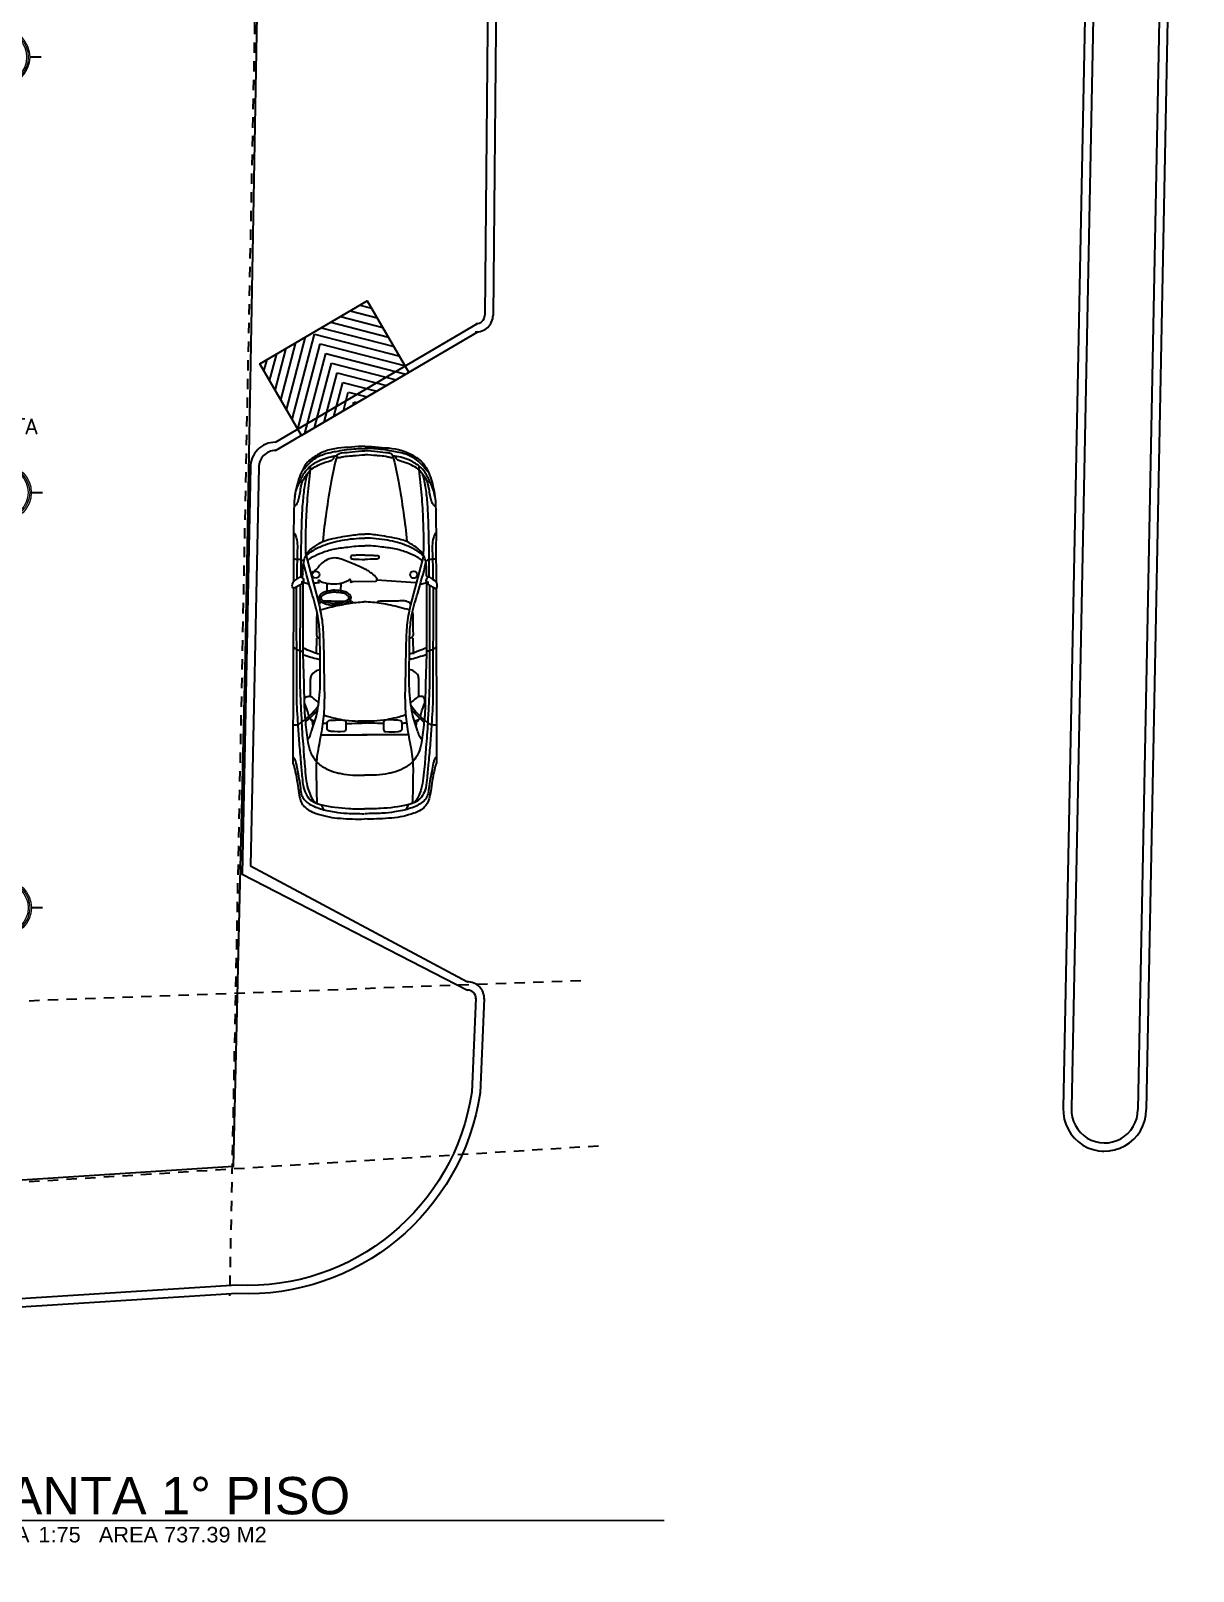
# Model space of a CAD drawing. Header units: millimetres. Extents: x 2056 to 4470, y 1400 to 3101.
# Drawn here: x 2115.85 to 2129.86, y 1509.83 to 1528.38 of the extents above; entities that cross this region are included whole.
import ezdxf
from ezdxf.enums import TextEntityAlignment as Align

# ---------------------------------------------------------------- set-up
doc = ezdxf.new("R2010")
doc.units = ezdxf.units.MM
doc.linetypes.add('DOT', pattern=[0.25, 0, -0.25])
doc.linetypes.add('HIDDEN2', pattern=[0.1875, 0.125, -0.0625])
for name, color, linetype in [('0-PROYECCION', 8, 'HIDDEN2'), ('A-252', 252, 'Continuous'), ('A-253', 253, 'Continuous'), ('A-ANNO-DIMS-GRID', 195, 'Continuous'), ('A-ANNO-TEXT', 190, 'Continuous'), ('A-FLOR', 8, 'Continuous')]:
    doc.layers.add(name, color=color, linetype=linetype)
doc.layers.add('A-Anno-Titl', color=233, linetype='Continuous', lineweight=50)
doc.styles.add('ROMAN', font='arial.ttf')
doc.styles.add('ROMANS', font='romans')
pattern_1 = [(165.4630739387, (1733318.95407, -990907.81537), (0.023908121962, 0.0922006735564), [])]

# ---------------------------------------------------------------- blocks, each defined once
blk = doc.blocks.new('01420-TITULO BLOQUE DE DIBUJO')
at = {"color": 0, "linetype": 'Continuous', "const_width": 0.00025}
blk.add_lwpolyline([(0.029, 0.016, 0.414214), (0.021, 0.024, 0.414214), (0.013, 0.016, 0.414214), (0.021, 0.008, 0.414214), (0.029, 0.016, -0.219374)], format="xyb", dxfattribs=at)
blk.add_lwpolyline([(0.029, 0.016), (0.15078, 0.016)], dxfattribs=at)
at = {"style": 'ROMAN'}
blk.add_text('ESCALA ', height=0.0025, dxfattribs=at).set_placement((0.035, 0.0125))
at = {"lineweight": 9, "style": 'ROMAN'}
for tag, p, height in [('TÍTULO-BLOQUE-DE-DIBUJO', (0.035, 0.017), 0.006), ('C4', (0.01529, 0.01329), 0.006), ('1:10', (0.05021, 0.0125), 0.0025)]:
    blk.add_attdef(tag, p, '', height=height, dxfattribs=at)
blk = doc.blocks.new('EJE LETRA')
at = {"const_width": 0.06}
blk.add_lwpolyline([(2.068, 0), (1.7, 0)], dxfattribs=at)
at = {"linetype": 'Continuous', "lineweight": 9}
for radius in [0.9, 0.85, 0.8]:
    blk.add_circle((0.8, 0), radius, dxfattribs=at)
at = {"lineweight": 9, "style": 'ROMAN'}
blk.add_attdef('A', (0.601, -0.273), '', height=0.6, dxfattribs=at)
blk = doc.blocks.new('EJES 1 PISO')
at = {"layer": 'A-ANNO-DIMS-GRID'}
ref = blk.add_blockref('EJE LETRA', (21.452, 13.826), dxfattribs=dict(at, xscale=0.375, yscale=0.3749999850988388, zscale=0.375))
ref.add_attrib('A', 'E', dxfattribs={"layer": '0', "lineweight": 9, "height": 0.225, "style": 'ROMAN'}).set_placement((21.752, 13.826), align=Align.MIDDLE_CENTER)
ref = blk.add_blockref('EJE LETRA', (21.47, 8.581), dxfattribs=dict(at, xscale=0.375, yscale=0.3749999850988388, zscale=0.375))
ref.add_attrib('A', 'F', dxfattribs={"layer": '0', "lineweight": 9, "height": 0.225, "style": 'ROMAN'}).set_placement((21.77, 8.581), align=Align.MIDDLE_CENTER)
ref = blk.add_blockref('EJE LETRA', (21.471, 3.581), dxfattribs=dict(at, xscale=0.375, yscale=0.3749999850988388, zscale=0.375))
ref.add_attrib('A', 'G', dxfattribs={"layer": '0', "lineweight": 9, "height": 0.225, "style": 'ROMAN'}).set_placement((21.771, 3.581), align=Align.MIDDLE_CENTER)
blk = doc.blocks.new('CARRITO1')
for p, q in [((84.282, 353.869), (84.337, 353.97)), ((84.337, 353.97), (86.44, 353.975)), ((83.94, 353.817), (84.532, 353.662)), ((84.261, 353.856), (84.248, 353.869)), ((84.248, 353.869), (84.282, 353.869)), ((84.282, 353.785), (84.261, 353.856)), ((84.261, 353.856), (85.126, 353.855)), ((84.304, 353.889), (85.318, 353.891)), ((84.322, 353.936), (85.607, 353.932)), ((85.126, 353.855), (85.484, 353.844)), ((84.266, 353.726), (84.232, 353.257)), ((84.934, 353.691), (85.123, 353.693)), ((85.63, 353.762), (85.431, 353.761)), ((86.097, 353.637), (86.097, 353.078)), ((86.938, 353.633), (87, 353.605)), ((84.248, 353.244), (84.255, 352.957)), ((86.096, 352.581), (86.097, 353.139)), ((84.362, 352.822), (84.271, 352.824)), ((84.368, 352.658), (84.271, 352.658)), ((83.939, 352.404), (84.531, 352.559)), ((84.933, 352.529), (85.122, 352.526)), ((86.937, 352.584), (86.999, 352.611)), ((84.26, 352.365), (84.246, 352.352)), ((84.246, 352.352), (84.281, 352.352)), ((84.281, 352.436), (84.26, 352.365)), ((84.26, 352.365), (85.125, 352.365)), ((84.281, 352.352), (84.336, 352.251)), ((84.303, 352.332), (85.316, 352.328)), ((84.321, 352.284), (85.606, 352.287)), ((85.125, 352.365), (85.483, 352.375)), ((85.629, 352.456), (85.43, 352.458)), ((84.336, 352.251), (86.438, 352.242))]:
    blk.add_line(p, q)
for centre in [(84.169, 353.7), (84.168, 352.521)]:
    blk.add_ellipse(centre, major_axis=(0, 0.0429), ratio=0.983266, start_param=4.712389, end_param=10.995574)
for points, knots in [([(82.622, 353.112), (82.622, 353.166), (82.638, 353.327), (82.648, 353.548), (82.743, 353.715), (82.812, 353.807), (82.896, 353.861), (82.993, 353.904), (83.106, 353.933), (83.184, 353.953), (83.227, 353.954)], [0, 0, 0, 0, 0.16039, 0.479033, 0.632967, 0.722015, 0.817474, 0.927562, 1.03733, 1.167094, 1.167094, 1.167094, 1.167094]), ([(83.227, 353.954), (83.168, 353.952), (83.071, 353.903), (82.943, 353.849), (82.848, 353.759), (82.77, 353.629), (82.744, 353.514), (82.736, 353.447)], [0, 0, 0, 0, 0.1772572, 0.3124951, 0.4151678, 0.5597243, 0.7575412, 0.7575412, 0.7575412, 0.7575412]), ([(83.345, 353.964), (83.343, 353.953), (83.317, 353.928), (83.266, 353.91), (83.196, 353.893), (83.131, 353.885), (83.078, 353.873), (83.051, 353.865), (83.039, 353.862)], [0, 0, 0, 0, 0.034703, 0.0959761, 0.1659336, 0.2471559, 0.2929944, 0.3295918, 0.3295918, 0.3295918, 0.3295918]), ([(83.227, 353.954), (83.265, 353.961), (83.411, 353.967), (83.662, 353.97), (83.967, 353.967), (84.165, 353.97), (84.256, 353.971)], [0, 0, 0, 0, 0.114897, 0.437061, 0.754269, 1.029686, 1.029686, 1.029686, 1.029686]), ([(83.666, 353.967), (83.671, 353.955), (83.704, 353.942), (83.761, 353.925), (83.86, 353.923), (84.017, 353.929), (84.144, 353.93), (84.224, 353.93)], [0, 0, 0, 0, 0.0364992, 0.0923739, 0.1867837, 0.3273982, 0.5667068, 0.5667068, 0.5667068, 0.5667068]), ([(83.979, 353.97), (83.98, 353.95), (83.983, 353.916), (83.987, 353.868), (84.006, 353.851), (84.014, 353.844)], [0, 0, 0, 0, 1.462159, 2.651105, 3.386321, 3.386321, 3.386321, 3.386321]), ([(84.337, 353.97), (84.33, 353.975), (84.306, 353.99), (84.251, 353.978), (84.228, 353.929), (84.184, 353.889), (84.217, 353.847), (84.25, 353.845), (84.261, 353.856)], [0, 0, 0, 0, 0.024864, 0.0846267, 0.1362471, 0.1900683, 0.2245199, 0.2681841, 0.2681841, 0.2681841, 0.2681841]), ([(85.037, 353.971), (85.048, 353.96), (85.07, 353.935), (85.084, 353.894), (85.091, 353.865), (85.091, 353.852)], [1.808086, 1.808086, 1.808086, 1.808086, 2.918874, 4.131288, 5.10151, 5.10151, 5.10151, 5.10151]), ([(85.979, 353.975), (85.977, 353.955), (85.983, 353.914), (85.947, 353.867), (85.878, 353.78), (85.81, 353.712), (85.748, 353.668)], [0, 0, 0, 0, 0.0597371, 0.1139981, 0.1672498, 0.3938869, 0.3938869, 0.3938869, 0.3938869]), ([(86.368, 353.972), (86.371, 353.965), (86.387, 353.952), (86.434, 353.934), (86.517, 353.922), (86.625, 353.898), (86.731, 353.884), (86.818, 353.873), (86.881, 353.838), (86.925, 353.785), (86.962, 353.719), (86.988, 353.642), (87.012, 353.559), (87.02, 353.502), (87.024, 353.47)], [0, 0, 0, 0, 0.0219205, 0.0572122, 0.1522539, 0.2718866, 0.3894011, 0.4710097, 0.5346344, 0.5986698, 0.6733118, 0.758696, 0.8351341, 0.9293726, 0.9293726, 0.9293726, 0.9293726]), ([(86.44, 353.975), (86.456, 353.965), (86.506, 353.953), (86.596, 353.93), (86.708, 353.915), (86.816, 353.898), (86.903, 353.879), (86.966, 353.833), (87.013, 353.775), (87.05, 353.683), (87.08, 353.571), (87.098, 353.468), (87.101, 353.41), (87.101, 353.396)], [0, 0, 0, 0, 0.056668, 0.14946, 0.28161, 0.392935, 0.481686, 0.542967, 0.622845, 0.69797, 0.833643, 0.965665, 1.00577, 1.00577, 1.00577, 1.00577]), ([(82.933, 353.875), (82.905, 353.852), (82.853, 353.808), (82.771, 353.725), (82.707, 353.6), (82.682, 353.457), (82.655, 353.293), (82.647, 353.183), (82.647, 353.112)], [0, 0, 0, 0, 0.1095129, 0.2035347, 0.3452507, 0.5161382, 0.6275464, 0.8383798, 0.8383798, 0.8383798, 0.8383798]), ([(83.049, 353.895), (83.051, 353.885), (83.049, 353.863), (83.022, 353.855), (82.991, 353.832), (82.951, 353.803), (82.894, 353.762), (82.859, 353.69), (82.819, 353.615), (82.806, 353.553), (82.792, 353.518), (82.779, 353.492), (82.756, 353.483), (82.741, 353.481)], [0, 0, 0, 0, 0.0304541, 0.0502818, 0.0786089, 0.1479133, 0.1986294, 0.2831705, 0.3780326, 0.4523267, 0.4667809, 0.4902599, 0.5347198, 0.5347198, 0.5347198, 0.5347198]), ([(83.94, 353.817), (83.85, 353.823), (83.658, 353.822), (83.364, 353.81), (83.109, 353.791), (82.956, 353.772), (82.906, 353.767)], [0, 0, 0, 0, 0.269375, 0.574535, 0.885339, 1.036319, 1.036319, 1.036319, 1.036319]), ([(82.946, 353.796), (82.967, 353.81), (83.023, 353.823), (83.139, 353.845), (83.303, 353.864), (83.508, 353.873), (83.739, 353.88), (83.969, 353.882), (84.127, 353.882), (84.197, 353.883)], [0, 0, 0, 0, 0.076148, 0.165903, 0.355672, 0.569871, 0.782325, 1.050047, 1.257936, 1.257936, 1.257936, 1.257936]), ([(84.178, 353.855), (84.15, 353.855), (84.095, 353.858), (84.015, 353.846), (83.941, 353.828), (83.872, 353.783), (83.824, 353.704), (83.765, 353.623), (83.727, 353.478), (83.698, 353.31), (83.678, 353.17), (83.678, 353.111)], [0, 0, 0, 0, 0.082256, 0.165174, 0.241383, 0.30939, 0.405348, 0.511507, 0.603349, 0.843635, 1.017671, 1.017671, 1.017671, 1.017671]), ([(83.94, 353.817), (83.919, 353.793), (83.87, 353.732), (83.8, 353.588), (83.746, 353.375), (83.728, 353.202), (83.727, 353.111)], [0, 0, 0, 0, 0.0947759, 0.2311242, 0.4700259, 0.7400315, 0.7400315, 0.7400315, 0.7400315]), ([(83.995, 353.8), (83.98, 353.782), (83.944, 353.727), (83.899, 353.623), (83.855, 353.482), (83.833, 353.307), (83.819, 353.18), (83.819, 353.111)], [0, 0, 0, 0, 0.0708922, 0.1925846, 0.3348457, 0.5072814, 0.7109928, 0.7109928, 0.7109928, 0.7109928]), ([(86.158, 353.799), (86.143, 353.786), (86.107, 353.762), (86.031, 353.746), (85.946, 353.709), (85.83, 353.681), (85.695, 353.658), (85.489, 353.641), (85.249, 353.649), (85.019, 353.647), (84.823, 353.653), (84.624, 353.675), (84.355, 353.763), (84.15, 353.816), (84.03, 353.848)], [0, 0, 0, 0, 0.05975, 0.126928, 0.230034, 0.336675, 0.482225, 0.641324, 0.954906, 1.203173, 1.330375, 1.542773, 1.802261, 2.175545, 2.175545, 2.175545, 2.175545]), ([(84.197, 353.883), (84.195, 353.875), (84.197, 353.859), (84.182, 353.856), (84.178, 353.855)], [0, 0, 0, 0, 0.02274132, 0.03717479, 0.03717479, 0.03717479, 0.03717479]), ([(85.047, 353.855), (85.064, 353.826), (85.087, 353.755), (85.118, 353.687), (85.124, 353.648)], [0, 0, 0, 0, 0.1000351, 0.2184418, 0.2184418, 0.2184418, 0.2184418]), ([(85.13, 353.855), (85.144, 353.824), (85.159, 353.763), (85.182, 353.695), (85.186, 353.657), (85.186, 353.648)], [0, 0, 0, 0, 2.528586, 4.711885, 5.408215, 5.408215, 5.408215, 5.408215]), ([(85.318, 353.891), (85.453, 353.891), (85.664, 353.887), (85.974, 353.866), (86.15, 353.859), (86.249, 353.847)], [0, 0, 0, 0, 0.4042759, 0.6333827, 0.9326252, 0.9326252, 0.9326252, 0.9326252]), ([(85.484, 353.844), (85.544, 353.843), (85.67, 353.837), (85.814, 353.838), (85.979, 353.82), (86.121, 353.806), (86.246, 353.785), (86.287, 353.769)], [0, 0, 0, 0, 0.1783018, 0.3787173, 0.431954, 0.6762374, 0.8077184, 0.8077184, 0.8077184, 0.8077184]), ([(85.607, 353.932), (85.674, 353.931), (85.795, 353.927), (85.99, 353.913), (86.198, 353.9), (86.411, 353.879), (86.591, 353.863), (86.726, 353.852), (86.826, 353.813), (86.894, 353.754), (86.923, 353.687), (86.964, 353.54), (86.984, 353.346), (86.989, 353.172), (86.989, 353.108)], [0, 0, 0, 0, 0.198873, 0.363323, 0.587433, 0.823543, 1.004622, 1.129816, 1.230113, 1.320655, 1.388577, 1.443334, 1.771447, 1.958652, 1.958652, 1.958652, 1.958652]), ([(85.871, 353.781), (85.849, 353.786), (85.799, 353.798), (85.736, 353.829), (85.675, 353.841), (85.633, 353.815), (85.633, 353.781), (85.633, 353.752), (85.656, 353.736), (85.675, 353.701), (85.701, 353.679), (85.706, 353.66)], [0, 0, 0, 0, 0.0655106, 0.1550445, 0.2094604, 0.2438604, 0.287164, 0.3001388, 0.3275984, 0.3616951, 0.4200969, 0.4200969, 0.4200969, 0.4200969]), ([(85.942, 353.823), (85.926, 353.804), (85.879, 353.752), (85.829, 353.703), (85.794, 353.675)], [0, 0, 0, 0, 1.868162, 5.271297, 5.271297, 5.271297, 5.271297]), ([(85.898, 353.768), (85.91, 353.764), (85.922, 353.741), (85.931, 353.718), (85.934, 353.708)], [0, 0, 0, 0, 0.983949, 1.771691, 1.771691, 1.771691, 1.771691]), ([(85.995, 353.731), (85.977, 353.732), (85.938, 353.73), (85.914, 353.761), (85.898, 353.768)], [0, 0, 0, 0, 0.0535488, 0.1060573, 0.1060573, 0.1060573, 0.1060573]), ([(86.249, 353.847), (86.325, 353.844), (86.449, 353.832), (86.614, 353.818), (86.734, 353.797), (86.835, 353.758), (86.913, 353.723), (86.923, 353.682)], [0, 0, 0, 0, 0.2277977, 0.3719478, 0.4996814, 0.5863441, 0.709615, 0.709615, 0.709615, 0.709615]), ([(86.287, 353.769), (86.31, 353.761), (86.357, 353.738), (86.439, 353.68), (86.506, 353.578), (86.547, 353.475), (86.559, 353.412), (86.563, 353.393)], [0, 0, 0, 0, 0.0720749, 0.1581284, 0.2958089, 0.4262456, 0.4842292, 0.4842292, 0.4842292, 0.4842292]), ([(82.736, 353.447), (82.837, 353.477), (83.065, 353.523), (83.41, 353.576), (83.652, 353.608), (83.769, 353.616)], [0, 0, 0, 0, 0.317374, 0.69576, 1.04714, 1.04714, 1.04714, 1.04714]), ([(84.521, 353.663), (84.511, 353.657), (84.493, 353.634), (84.479, 353.582), (84.49, 353.47), (84.486, 353.369), (84.485, 353.275), (84.499, 353.259), (84.507, 353.253)], [0, 0, 0, 0, 0.842998, 2.122875, 3.997599, 9.174838, 10.012722, 10.751336, 10.751336, 10.751336, 10.751336]), ([(84.592, 353.644), (84.583, 353.607), (84.549, 353.496), (84.513, 353.315), (84.496, 353.17), (84.496, 353.101)], [0, 0, 0, 0, 0.1139079, 0.3411539, 0.543502, 0.543502, 0.543502, 0.543502]), ([(84.532, 353.662), (84.556, 353.656), (84.618, 353.644), (84.717, 353.622), (84.834, 353.614), (85.041, 353.603), (85.327, 353.603), (85.655, 353.59), (85.939, 353.607), (86.181, 353.651), (86.412, 353.697), (86.651, 353.688), (86.819, 353.69), (86.915, 353.683), (86.923, 353.682)], [0, 0, 0, 0, 0.073325, 0.188896, 0.303039, 0.425821, 0.811242, 1.159737, 1.41058, 1.660623, 1.899627, 2.11145, 2.377727, 2.401703, 2.401703, 2.401703, 2.401703]), ([(84.62, 353.687), (84.662, 353.691), (84.749, 353.689), (84.842, 353.691), (84.91, 353.693), (84.928, 353.671), (84.936, 353.656), (84.938, 353.65)], [0, 0, 0, 0, 3.267856, 6.568708, 7.399663, 8.099385, 8.621705, 8.621705, 8.621705, 8.621705]), ([(85.431, 353.761), (85.414, 353.761), (85.374, 353.756), (85.333, 353.709), (85.312, 353.667), (85.313, 353.646)], [0, 0, 0, 0, 0.0486628, 0.1144515, 0.1777721, 0.1777721, 0.1777721, 0.1777721]), ([(85.854, 353.604), (85.863, 353.592), (85.875, 353.551), (85.894, 353.476), (85.92, 353.364), (85.933, 353.21), (85.933, 353.094), (85.933, 353.03)], [0, 0, 0, 0, 0.0451009, 0.1211996, 0.2308505, 0.385263, 0.5739042, 0.5739042, 0.5739042, 0.5739042]), ([(82.736, 353.447), (82.725, 353.445), (82.706, 353.426), (82.699, 353.361), (82.69, 353.256), (82.675, 353.163), (82.675, 353.112)], [0, 0, 0, 0, 0.0314754, 0.0702057, 0.1915753, 0.3439346, 0.3439346, 0.3439346, 0.3439346]), ([(82.758, 353.451), (82.761, 353.45), (82.761, 353.432), (82.755, 353.407), (82.741, 353.35), (82.738, 353.297), (82.731, 353.213), (82.724, 353.158), (82.724, 353.112)], [0, 0, 0, 0, 0.0114788, 0.0403472, 0.0875838, 0.1755608, 0.1991501, 0.3369659, 0.3369659, 0.3369659, 0.3369659]), ([(85.917, 353.41), (85.917, 353.443), (85.922, 353.485), (85.921, 353.54), (85.949, 353.565), (85.986, 353.556), (86.022, 353.565), (86.044, 353.551), (86.053, 353.533), (86.061, 353.47), (86.062, 353.41), (86.057, 353.348), (86.041, 353.338), (86.018, 353.334), (85.985, 353.336), (85.953, 353.332), (85.921, 353.343), (85.919, 353.376), (85.917, 353.397), (85.917, 353.41)], [0, 0, 0, 0, 0.0969044, 0.1295913, 0.1506192, 0.1985921, 0.2360698, 0.2557908, 0.2719711, 0.2929882, 0.44406, 0.4519132, 0.4720918, 0.4918599, 0.5228758, 0.5707096, 0.5892096, 0.6145759, 0.654681, 0.654681, 0.654681, 0.654681]), ([(87.024, 353.47), (87.034, 353.42), (87.044, 353.3), (87.046, 353.181), (87.046, 353.113)], [0, 0, 0, 0, 0.1502861, 0.3522699, 0.3522699, 0.3522699, 0.3522699]), ([(83.933, 353.111), (83.933, 353.14), (83.931, 353.188), (83.937, 353.24), (83.936, 353.277), (83.954, 353.282), (83.968, 353.281), (83.979, 353.266), (83.981, 353.207), (83.983, 353.155), (83.985, 353.111)], [0, 0, 0, 0, 0.0857277, 0.1381048, 0.1641986, 0.1769751, 0.1890325, 0.2028129, 0.2286049, 0.3592554, 0.3592554, 0.3592554, 0.3592554]), ([(84.248, 353.244), (84.246, 353.25), (84.225, 353.267), (84.181, 353.232), (84.145, 353.189), (84.102, 353.115), (84.052, 353.012), (84.007, 352.896), (83.965, 352.789), (83.965, 352.699), (84.002, 352.624), (84.05, 352.567), (84.102, 352.532), (84.131, 352.495), (84.146, 352.47), (84.149, 352.459)], [0, 0, 0, 0, 0.527288, 1.647451, 3.487558, 5.099073, 7.968657, 12.238313, 14.475187, 16.613757, 18.744202, 20.639343, 22.223389, 23.452731, 24.286529, 24.286529, 24.286529, 24.286529]), ([(85.961, 353.335), (85.961, 353.33), (85.958, 353.246), (85.955, 353.162), (85.952, 353.082)], [11.235438, 11.235438, 11.235438, 11.235438, 11.552536, 17.586883, 17.586883, 17.586883, 17.586883]), ([(86.563, 353.393), (86.572, 353.346), (86.586, 353.251), (86.582, 353.156), (86.582, 353.108)], [0, 0, 0, 0, 0.140379, 0.2808468, 0.2808468, 0.2808468, 0.2808468]), ([(82.622, 353.112), (82.622, 353.057), (82.637, 352.897), (82.647, 352.675), (82.742, 352.509), (82.811, 352.416), (82.895, 352.362), (82.991, 352.319), (83.104, 352.29), (83.183, 352.27), (83.226, 352.269)], [0, 0, 0, 0, 0.16039, 0.479033, 0.632967, 0.722015, 0.817474, 0.927562, 1.03733, 1.167094, 1.167094, 1.167094, 1.167094]), ([(82.932, 352.348), (82.904, 352.371), (82.851, 352.415), (82.77, 352.499), (82.706, 352.624), (82.682, 352.766), (82.654, 352.931), (82.647, 353.04), (82.647, 353.112)], [0, 0, 0, 0, 0.1095129, 0.2035347, 0.3452507, 0.5161382, 0.6275464, 0.8383798, 0.8383798, 0.8383798, 0.8383798]), ([(82.735, 352.776), (82.725, 352.778), (82.705, 352.798), (82.698, 352.863), (82.69, 352.968), (82.675, 353.06), (82.675, 353.112)], [0, 0, 0, 0, 0.0314754, 0.0702057, 0.1915753, 0.3439346, 0.3439346, 0.3439346, 0.3439346]), ([(82.757, 352.772), (82.761, 352.773), (82.76, 352.792), (82.754, 352.817), (82.741, 352.873), (82.737, 352.926), (82.731, 353.011), (82.724, 353.065), (82.724, 353.112)], [0, 0, 0, 0, 0.0114788, 0.0403472, 0.0875838, 0.1755608, 0.1991501, 0.3369659, 0.3369659, 0.3369659, 0.3369659]), ([(84.176, 352.366), (84.149, 352.366), (84.094, 352.363), (84.014, 352.375), (83.94, 352.393), (83.871, 352.439), (83.823, 352.517), (83.764, 352.599), (83.726, 352.744), (83.698, 352.912), (83.678, 353.052), (83.678, 353.111)], [0, 0, 0, 0, 0.082256, 0.165174, 0.241383, 0.30939, 0.405348, 0.511507, 0.603349, 0.843635, 1.017671, 1.017671, 1.017671, 1.017671]), ([(83.939, 352.404), (83.918, 352.429), (83.869, 352.49), (83.799, 352.634), (83.746, 352.847), (83.727, 353.019), (83.727, 353.111)], [0, 0, 0, 0, 0.0947759, 0.2311242, 0.4700259, 0.7400315, 0.7400315, 0.7400315, 0.7400315]), ([(83.994, 352.421), (83.979, 352.439), (83.943, 352.494), (83.898, 352.598), (83.854, 352.74), (83.833, 352.915), (83.819, 353.042), (83.819, 353.111)], [0, 0, 0, 0, 0.0708922, 0.1925846, 0.3348457, 0.5072814, 0.7109928, 0.7109928, 0.7109928, 0.7109928]), ([(83.933, 353.111), (83.933, 353.082), (83.931, 353.033), (83.937, 352.982), (83.936, 352.945), (83.954, 352.939), (83.967, 352.94), (83.979, 352.956), (83.981, 353.014), (83.983, 353.066), (83.985, 353.111)], [0, 0, 0, 0, 0.0857277, 0.1381048, 0.1641986, 0.1769751, 0.1890325, 0.2028129, 0.2286049, 0.3592554, 0.3592554, 0.3592554, 0.3592554]), ([(84.591, 352.576), (84.582, 352.614), (84.548, 352.724), (84.515, 352.899), (84.496, 353.039), (84.496, 353.101)], [0, 0, 0, 0, 0.1139079, 0.3411539, 0.5260188, 0.5260188, 0.5260188, 0.5260188]), ([(85.606, 352.287), (85.672, 352.287), (85.793, 352.291), (85.989, 352.305), (86.197, 352.318), (86.409, 352.338), (86.589, 352.354), (86.725, 352.365), (86.825, 352.404), (86.893, 352.462), (86.922, 352.53), (86.963, 352.676), (86.984, 352.87), (86.989, 353.045), (86.989, 353.108)], [0, 0, 0, 0, 0.198873, 0.363323, 0.587433, 0.823543, 1.004622, 1.129816, 1.230113, 1.320655, 1.388577, 1.443334, 1.771447, 1.958652, 1.958652, 1.958652, 1.958652]), ([(85.853, 352.614), (85.862, 352.626), (85.875, 352.667), (85.894, 352.742), (85.92, 352.855), (85.932, 353.008), (85.933, 353.124), (85.934, 353.188)], [0, 0, 0, 0, 0.0451009, 0.1211996, 0.2308505, 0.385263, 0.5739042, 0.5739042, 0.5739042, 0.5739042]), ([(85.961, 352.883), (85.961, 352.888), (85.958, 352.972), (85.955, 353.056), (85.952, 353.136)], [11.235438, 11.235438, 11.235438, 11.235438, 11.552536, 17.586883, 17.586883, 17.586883, 17.586883]), ([(86.562, 352.824), (86.572, 352.871), (86.586, 352.965), (86.582, 353.061), (86.582, 353.108)], [0, 0, 0, 0, 0.140379, 0.2808468, 0.2808468, 0.2808468, 0.2808468]), ([(87.023, 352.746), (87.034, 352.796), (87.043, 352.916), (87.046, 353.035), (87.046, 353.103)], [0, 0, 0, 0, 0.1502861, 0.3522699, 0.3522699, 0.3522699, 0.3522699]), ([(84.261, 352.563), (84.257, 352.561), (84.25, 352.555), (84.235, 352.552), (84.233, 352.561), (84.235, 352.567), (84.241, 352.575), (84.251, 352.583), (84.259, 352.603), (84.271, 352.642), (84.278, 352.71), (84.278, 352.78), (84.266, 352.848), (84.245, 352.888), (84.237, 352.921), (84.22, 352.928), (84.226, 352.934), (84.232, 352.937), (84.241, 352.936), (84.248, 352.938), (84.26, 352.936), (84.255, 352.95), (84.255, 352.957)], [0, 0, 0, 0, 0.0138597, 0.0278304, 0.0329137, 0.0379971, 0.0465756, 0.0592704, 0.0762214, 0.1105991, 0.1789801, 0.2766959, 0.3173629, 0.3800771, 0.4110544, 0.4160421, 0.4210284, 0.4277212, 0.4387433, 0.4448131, 0.4508005, 0.4694463, 0.4694463, 0.4694463, 0.4694463]), ([(84.362, 352.822), (84.359, 352.809), (84.371, 352.881), (84.388, 352.901), (84.414, 352.937), (84.443, 352.947), (84.475, 352.941), (84.496, 352.905), (84.526, 352.859), (84.537, 352.794), (84.537, 352.721), (84.527, 352.654), (84.506, 352.6), (84.481, 352.566), (84.453, 352.555), (84.432, 352.56), (84.414, 352.566), (84.399, 352.587), (84.374, 352.623), (84.359, 352.703), (84.35, 352.734), (84.364, 352.835), (84.362, 352.822)], [0, 0, 0, 0, 0.03969, 0.089634, 0.13125, 0.1542862, 0.1797268, 0.2207266, 0.2680991, 0.3447665, 0.4095645, 0.4843001, 0.541515, 0.5817687, 0.6060665, 0.6262474, 0.6436722, 0.6634686, 0.6988791, 0.7758465, 0.8696394, 0.907731, 0.907731, 0.907731, 0.907731]), ([(84.387, 352.824), (84.387, 352.828), (84.388, 352.832), (84.39, 352.843), (84.391, 352.848), (84.395, 352.864), (84.397, 352.87), (84.401, 352.879), (84.403, 352.882), (84.407, 352.888), (84.409, 352.889), (84.415, 352.897), (84.419, 352.903), (84.426, 352.911), (84.429, 352.913), (84.433, 352.916), (84.435, 352.917), (84.439, 352.919), (84.441, 352.92), (84.446, 352.92), (84.45, 352.92), (84.454, 352.919), (84.455, 352.918), (84.458, 352.917), (84.46, 352.916), (84.464, 352.911), (84.467, 352.907), (84.472, 352.899), (84.475, 352.893), (84.481, 352.884), (84.484, 352.88), (84.49, 352.869), (84.493, 352.864), (84.498, 352.853), (84.501, 352.847), (84.504, 352.834), (84.506, 352.828), (84.51, 352.807), (84.511, 352.793), (84.513, 352.764), (84.513, 352.75), (84.511, 352.707), (84.507, 352.678), (84.496, 352.641), (84.492, 352.631), (84.485, 352.616), (84.482, 352.61), (84.476, 352.6), (84.473, 352.596), (84.466, 352.589), (84.464, 352.587), (84.457, 352.583), (84.454, 352.582), (84.45, 352.582), (84.449, 352.581), (84.446, 352.582), (84.444, 352.582), (84.439, 352.583), (84.436, 352.584), (84.432, 352.586), (84.431, 352.586), (84.43, 352.587), (84.43, 352.587), (84.429, 352.588), (84.428, 352.588), (84.426, 352.591), (84.425, 352.593), (84.421, 352.598), (84.419, 352.601), (84.416, 352.605), (84.415, 352.607), (84.411, 352.614), (84.408, 352.618), (84.404, 352.626), (84.402, 352.631), (84.398, 352.64), (84.397, 352.645), (84.392, 352.66), (84.39, 352.671), (84.386, 352.687), (84.385, 352.693), (84.383, 352.704), (84.382, 352.708), (84.38, 352.721), (84.379, 352.729), (84.379, 352.748), (84.379, 352.753), (84.38, 352.765), (84.381, 352.771), (84.383, 352.791), (84.385, 352.807), (84.386, 352.818), (84.386, 352.82), (84.386, 352.822), (84.386, 352.822), (84.387, 352.823), (84.387, 352.824), (84.387, 352.824)], [0.497033, 0.497033, 0.497033, 0.497033, 0.723444, 0.723444, 0.974636, 0.974636, 1.50964, 1.50964, 2.044645, 2.044645, 2.271061, 2.271061, 2.862376, 2.862376, 3.217654, 3.217654, 3.537253, 3.537253, 3.856852, 3.856852, 4.368613, 4.368613, 4.584627, 4.584627, 4.99269, 4.99269, 5.400753, 5.400753, 5.808816, 5.808816, 6.216879, 6.216879, 6.778716, 6.778716, 7.350371, 7.350371, 7.922025, 7.922025, 9.065335, 9.065335, 10.208644, 10.208644, 12.495263, 12.495263, 13.409896, 13.409896, 13.929088, 13.929088, 14.44828, 14.44828, 14.909885, 14.909885, 15.371489, 15.371489, 15.62524, 15.62524, 15.87899, 15.87899, 16.120875, 16.120875, 16.36276, 16.36276, 16.51635, 16.51635, 16.669941, 16.669941, 16.921521, 16.921521, 17.136676, 17.136676, 17.351831, 17.351831, 17.782142, 17.782142, 18.204974, 18.204974, 18.627807, 18.627807, 19.473473, 19.473473, 19.978923, 19.978923, 20.484372, 20.484372, 21.475119, 21.475119, 21.859144, 21.859144, 22.162884, 22.162884, 22.770362, 22.770362, 22.900493, 22.900493, 22.951221, 22.951221, 22.964298, 22.964298, 22.964298, 22.964298]), ([(84.485, 352.616), (84.484, 352.621), (84.479, 352.651), (84.488, 352.738), (84.487, 352.818), (84.486, 352.876)], [1.749253, 1.749253, 1.749253, 1.749253, 2.122875, 3.997599, 8.307432, 8.307432, 8.307432, 8.307432]), ([(84.485, 352.922), (84.485, 352.93), (84.487, 352.948), (84.499, 352.961), (84.506, 352.968)], [9.436432, 9.436432, 9.436432, 9.436432, 10.012722, 10.751336, 10.751336, 10.751336, 10.751336]), ([(85.916, 352.808), (85.916, 352.775), (85.921, 352.733), (85.92, 352.679), (85.948, 352.653), (85.985, 352.662), (86.021, 352.653), (86.044, 352.667), (86.052, 352.684), (86.06, 352.748), (86.061, 352.808), (86.056, 352.87), (86.041, 352.88), (86.018, 352.884), (85.984, 352.881), (85.953, 352.886), (85.921, 352.875), (85.919, 352.842), (85.916, 352.822), (85.916, 352.808)], [0, 0, 0, 0, 0.0969044, 0.1295913, 0.1506192, 0.1985921, 0.2360698, 0.2557908, 0.2719711, 0.2929882, 0.44406, 0.4519132, 0.4720918, 0.4918599, 0.5228758, 0.5707096, 0.5892096, 0.6145759, 0.654681, 0.654681, 0.654681, 0.654681]), ([(82.735, 352.776), (82.837, 352.746), (83.065, 352.7), (83.41, 352.646), (83.651, 352.614), (83.768, 352.606)], [0, 0, 0, 0, 0.317374, 0.69576, 1.04714, 1.04714, 1.04714, 1.04714]), ([(83.226, 352.269), (83.167, 352.27), (83.07, 352.32), (82.942, 352.374), (82.847, 352.464), (82.769, 352.595), (82.743, 352.71), (82.735, 352.776)], [0, 0, 0, 0, 0.1772572, 0.3124951, 0.4151678, 0.5597243, 0.7575412, 0.7575412, 0.7575412, 0.7575412]), ([(83.048, 352.328), (83.05, 352.338), (83.048, 352.36), (83.021, 352.368), (82.989, 352.391), (82.949, 352.42), (82.893, 352.461), (82.858, 352.533), (82.818, 352.608), (82.805, 352.67), (82.792, 352.705), (82.779, 352.731), (82.755, 352.741), (82.74, 352.742)], [0, 0, 0, 0, 0.0304541, 0.0502818, 0.0786089, 0.1479133, 0.1986294, 0.2831705, 0.3780326, 0.4523267, 0.4667809, 0.4902599, 0.5347198, 0.5347198, 0.5347198, 0.5347198]), ([(86.285, 352.449), (86.308, 352.456), (86.356, 352.48), (86.438, 352.537), (86.506, 352.639), (86.547, 352.742), (86.559, 352.805), (86.562, 352.824)], [0, 0, 0, 0, 0.0720749, 0.1581284, 0.2958089, 0.4262456, 0.4842292, 0.4842292, 0.4842292, 0.4842292]), ([(86.367, 352.245), (86.37, 352.252), (86.385, 352.265), (86.433, 352.283), (86.516, 352.295), (86.624, 352.319), (86.729, 352.333), (86.817, 352.343), (86.88, 352.378), (86.923, 352.432), (86.961, 352.498), (86.987, 352.574), (87.011, 352.657), (87.02, 352.715), (87.023, 352.746)], [0, 0, 0, 0, 0.0219205, 0.0572122, 0.1522539, 0.2718866, 0.3894011, 0.4710097, 0.5346344, 0.5986698, 0.6733118, 0.758696, 0.8351341, 0.9293726, 0.9293726, 0.9293726, 0.9293726]), ([(86.438, 352.242), (86.454, 352.252), (86.504, 352.264), (86.595, 352.287), (86.706, 352.301), (86.815, 352.319), (86.902, 352.337), (86.965, 352.383), (87.011, 352.441), (87.049, 352.533), (87.079, 352.645), (87.097, 352.748), (87.1, 352.806), (87.101, 352.82)], [0, 0, 0, 0, 0.056668, 0.14946, 0.28161, 0.392935, 0.481686, 0.542967, 0.622845, 0.69797, 0.833643, 0.965665, 1.00577, 1.00577, 1.00577, 1.00577]), ([(86.157, 352.419), (86.141, 352.431), (86.106, 352.456), (86.03, 352.471), (85.945, 352.509), (85.829, 352.537), (85.694, 352.56), (85.488, 352.578), (85.248, 352.57), (85.018, 352.572), (84.822, 352.566), (84.623, 352.545), (84.354, 352.458), (84.149, 352.405), (84.029, 352.373)], [0, 0, 0, 0, 0.05975, 0.126928, 0.230034, 0.336675, 0.482225, 0.641324, 0.954906, 1.203173, 1.330375, 1.542773, 1.802261, 2.175545, 2.175545, 2.175545, 2.175545]), ([(84.52, 352.557), (84.51, 352.563), (84.502, 352.574), (84.496, 352.585), (84.496, 352.587)], [0, 0, 0, 0, 0.8429982, 0.9626806, 0.9626806, 0.9626806, 0.9626806]), ([(84.531, 352.559), (84.555, 352.565), (84.617, 352.576), (84.716, 352.598), (84.833, 352.606), (85.04, 352.616), (85.326, 352.616), (85.654, 352.628), (85.938, 352.611), (86.18, 352.566), (86.411, 352.52), (86.65, 352.529), (86.818, 352.526), (86.914, 352.534), (86.922, 352.534)], [0, 0, 0, 0, 0.073325, 0.188896, 0.303039, 0.425821, 0.811242, 1.159737, 1.41058, 1.660623, 1.899627, 2.11145, 2.377727, 2.401703, 2.401703, 2.401703, 2.401703]), ([(84.619, 352.533), (84.661, 352.529), (84.748, 352.532), (84.841, 352.529), (84.909, 352.526), (84.927, 352.549), (84.935, 352.563), (84.937, 352.57)], [0, 0, 0, 0, 3.267856, 6.568708, 7.399663, 8.099385, 8.621705, 8.621705, 8.621705, 8.621705]), ([(85.045, 352.364), (85.063, 352.393), (85.086, 352.464), (85.117, 352.532), (85.123, 352.572)], [0, 0, 0, 0, 0.1000351, 0.2184418, 0.2184418, 0.2184418, 0.2184418]), ([(85.129, 352.365), (85.142, 352.395), (85.158, 352.456), (85.181, 352.525), (85.185, 352.562), (85.185, 352.572)], [0, 0, 0, 0, 2.528586, 4.711885, 5.408215, 5.408215, 5.408215, 5.408215]), ([(85.43, 352.458), (85.413, 352.458), (85.373, 352.463), (85.332, 352.51), (85.312, 352.552), (85.312, 352.573)], [0, 0, 0, 0, 0.0486628, 0.1144515, 0.1777721, 0.1777721, 0.1777721, 0.1777721]), ([(85.869, 352.437), (85.848, 352.432), (85.797, 352.42), (85.735, 352.39), (85.674, 352.377), (85.632, 352.404), (85.632, 352.437), (85.632, 352.467), (85.655, 352.483), (85.674, 352.517), (85.7, 352.539), (85.705, 352.558)], [0, 0, 0, 0, 0.0655106, 0.1550445, 0.2094604, 0.2438604, 0.287164, 0.3001388, 0.3275984, 0.3616951, 0.4200969, 0.4200969, 0.4200969, 0.4200969]), ([(85.978, 352.243), (85.976, 352.263), (85.982, 352.304), (85.945, 352.351), (85.877, 352.438), (85.808, 352.506), (85.747, 352.55)], [0, 0, 0, 0, 0.0597371, 0.1139981, 0.1672498, 0.3938869, 0.3938869, 0.3938869, 0.3938869]), ([(85.94, 352.395), (85.925, 352.414), (85.878, 352.466), (85.828, 352.515), (85.793, 352.543)], [0, 0, 0, 0, 1.868162, 5.271297, 5.271297, 5.271297, 5.271297]), ([(85.897, 352.45), (85.909, 352.454), (85.921, 352.478), (85.93, 352.5), (85.933, 352.51)], [0, 0, 0, 0, 0.983949, 1.771691, 1.771691, 1.771691, 1.771691]), ([(85.994, 352.487), (85.976, 352.486), (85.937, 352.488), (85.913, 352.457), (85.897, 352.45)], [0, 0, 0, 0, 0.0535488, 0.1060573, 0.1060573, 0.1060573, 0.1060573]), ([(86.248, 352.37), (86.324, 352.373), (86.448, 352.385), (86.613, 352.399), (86.733, 352.419), (86.834, 352.459), (86.912, 352.494), (86.922, 352.534)], [0, 0, 0, 0, 0.2277977, 0.3719478, 0.4996814, 0.5863441, 0.709615, 0.709615, 0.709615, 0.709615]), ([(83.939, 352.404), (83.849, 352.398), (83.657, 352.399), (83.363, 352.412), (83.107, 352.431), (82.955, 352.451), (82.905, 352.456)], [0, 0, 0, 0, 0.269375, 0.574535, 0.885339, 1.036319, 1.036319, 1.036319, 1.036319]), ([(82.945, 352.427), (82.966, 352.413), (83.022, 352.4), (83.137, 352.378), (83.302, 352.359), (83.507, 352.349), (83.738, 352.342), (83.967, 352.34), (84.126, 352.339), (84.195, 352.338)], [0, 0, 0, 0, 0.076148, 0.165903, 0.355672, 0.569871, 0.782325, 1.050047, 1.257936, 1.257936, 1.257936, 1.257936]), ([(83.344, 352.258), (83.342, 352.27), (83.316, 352.295), (83.264, 352.313), (83.195, 352.329), (83.13, 352.338), (83.076, 352.35), (83.05, 352.358), (83.038, 352.361)], [0, 0, 0, 0, 0.034703, 0.0959761, 0.1659336, 0.2471559, 0.2929944, 0.3295918, 0.3295918, 0.3295918, 0.3295918]), ([(83.665, 352.255), (83.67, 352.266), (83.702, 352.28), (83.76, 352.297), (83.859, 352.299), (84.016, 352.293), (84.143, 352.291), (84.223, 352.291)], [0, 0, 0, 0, 0.0364992, 0.0923739, 0.1867837, 0.3273982, 0.5667068, 0.5667068, 0.5667068, 0.5667068]), ([(83.978, 352.252), (83.978, 352.271), (83.981, 352.305), (83.985, 352.354), (84.005, 352.37), (84.012, 352.377)], [0, 0, 0, 0, 1.462159, 2.651105, 3.386321, 3.386321, 3.386321, 3.386321]), ([(84.195, 352.338), (84.194, 352.346), (84.195, 352.362), (84.181, 352.365), (84.176, 352.366)], [0, 0, 0, 0, 0.02274132, 0.03717479, 0.03717479, 0.03717479, 0.03717479]), ([(84.336, 352.251), (84.329, 352.246), (84.304, 352.231), (84.25, 352.243), (84.227, 352.292), (84.183, 352.332), (84.215, 352.374), (84.249, 352.376), (84.26, 352.365)], [0, 0, 0, 0, 0.024864, 0.0846267, 0.1362471, 0.1900683, 0.2245199, 0.2681841, 0.2681841, 0.2681841, 0.2681841]), ([(85.036, 352.248), (85.046, 352.26), (85.068, 352.284), (85.082, 352.325), (85.089, 352.354), (85.089, 352.367)], [1.808086, 1.808086, 1.808086, 1.808086, 2.918874, 4.131288, 5.10151, 5.10151, 5.10151, 5.10151]), ([(85.316, 352.328), (85.451, 352.328), (85.662, 352.331), (85.973, 352.352), (86.149, 352.359), (86.248, 352.37)], [0, 0, 0, 0, 0.4042759, 0.6333827, 0.9326252, 0.9326252, 0.9326252, 0.9326252]), ([(85.483, 352.375), (85.542, 352.375), (85.668, 352.382), (85.813, 352.381), (85.978, 352.398), (86.12, 352.412), (86.245, 352.433), (86.285, 352.449)], [0, 0, 0, 0, 0.1783018, 0.3787173, 0.431954, 0.6762374, 0.8077184, 0.8077184, 0.8077184, 0.8077184]), ([(83.226, 352.269), (83.263, 352.261), (83.41, 352.255), (83.661, 352.252), (83.966, 352.254), (84.163, 352.251), (84.255, 352.25)], [0, 0, 0, 0, 0.114897, 0.437061, 0.754269, 1.029686, 1.029686, 1.029686, 1.029686])]:
    blk.add_open_spline(points, degree=3, knots=knots)
for points in [[(82.906, 353.767), (82.89, 353.763), (82.874, 353.766), (82.858, 353.767)], [(85.954, 353.614), (85.957, 353.596), (85.958, 353.578), (85.96, 353.56)], [(87.101, 353.396), (87.113, 353.301), (87.11, 353.204), (87.11, 353.108)], [(87.101, 352.82), (87.113, 352.915), (87.11, 353.012), (87.11, 353.108)], [(85.953, 352.604), (85.956, 352.622), (85.957, 352.64), (85.959, 352.658)], [(84.268, 352.49), (84.269, 352.515), (84.261, 352.539), (84.261, 352.563)], [(82.905, 352.456), (82.889, 352.46), (82.873, 352.457), (82.857, 352.457)]]:
    blk.add_open_spline(points, degree=3)
blk = doc.blocks.new('lote')
at = {"layer": '0-PROYECCION'}
for points in [[(33.218, 54.648), (33.822, 37.077), (33.643, 33.78), (33.511, 27.369), (33.195, 12.053)], [(37.431, 15.842), (-0.829, 14.473)], [(37.644, 13.851), (-0.617, 11.481)]]:
    blk.add_lwpolyline(points, dxfattribs=at)
at = {"layer": 'A-252'}
blk.add_lwpolyline([(-0.375, 49.905), (7.108, 49.863), (10.408, 50.016), (15.054, 49.898), (25.409, 49.965), (28.021, 50.037), (33.37, 50.224), (33.837, 36.855), (33.651, 33.418), (33.389, 19.765), (33.242, 13.607), (28.462, 13.306), (24.689, 13.069), (16.727, 12.496), (9.254, 12.098), (2.53, 11.676)], dxfattribs=at)
at = {"layer": 'A-FLOR'}
for points in [[(43.355, 50.791), (43.829, 37.005), (43.64, 33.515), (43.51, 27.222), (43.243, 14.304)], [(43.454, 50.794), (43.929, 37.004), (43.739, 33.512), (43.61, 27.22), (43.343, 14.302)], [(44.256, 50.767), (44.73, 36.996), (44.539, 33.482), (44.409, 27.204), (44.143, 14.286)], [(44.356, 50.77), (44.83, 36.995), (44.639, 33.478), (44.509, 27.202), (44.243, 14.284)], [(36.348, 30.323), (36.281, 23.858)], [(36.448, 30.321), (36.381, 23.856)], [(33.757, 22.331), (36.192, 23.759)], [(33.757, 22.231), (36.196, 23.659)], [(33.457, 22.033), (33.352, 17.131), (36.065, 15.73)], [(33.557, 22.031), (33.454, 17.231), (36.065, 15.83)], [(43.713, 13.785), (43.732, 13.784)]]:
    blk.add_lwpolyline(points, dxfattribs=at)
for points in [[(36.168, 15.632), (36.117, 14.503, -0.384571), (33.284, 12.178), (28.189, 11.863, 0.000036), (28.189, 11.863), (14.091, 10.989)], [(36.268, 15.63), (36.216, 14.495, -0.384673), (33.285, 12.078), (28.196, 11.763), (14.097, 10.89)]]:
    blk.add_lwpolyline(points, format="xyb", dxfattribs=at)
for centre, radius, start, end in [((36.181, 23.858), 0.2, 265.7669, 359.9581), ((36.181, 23.858), 0.1, 265.7669, 359.9581), ((33.757, 22.031), 0.3, 89.95, 180.8094), ((33.757, 22.031), 0.2, 89.95, 180.8094), ((36.068, 15.63), 0.2, 357.6358, 91.6296), ((36.068, 15.63), 0.1, 357.6358, 91.6296), ((43.743, 14.284), 0.5, 177.6858, 359.95), ((43.743, 14.284), 0.4, 177.6858, 359.95)]:
    blk.add_arc(centre, radius, start, end, dxfattribs=at)
at = {"layer": 'A-253', "rotation": 269.9499525829053}
blk.add_blockref('CARRITO1', (-318.204, 105.211), dxfattribs=at)

msp = doc.modelspace()

# ---------------------------------------------------------------- hatches: boundary and pattern name
at = {"layer": 'A-253', "linetype": 'DOT', "ltscale": 0.1}
h = msp.add_hatch(dxfattribs=at)
h.set_pattern_fill('ANSI31', color=256, scale=0.03, angle=30.363, style=0)
h.set_pattern_definition(pattern_1)
h.paths.add_polyline_path([(2119.255, 1524.746), (2119.901, 1525.126), (2120.408, 1524.264), (2119.761, 1523.885)])
h = msp.add_hatch(dxfattribs=at)
h.set_pattern_fill('ANSI31', color=256, scale=0.03, angle=30.363, style=0)
h.set_pattern_definition(pattern_1)
h.paths.add_polyline_path([(2119.255, 1524.746), (2119.901, 1525.126), (2120.408, 1524.264), (2119.761, 1523.885)])
h = msp.add_hatch(dxfattribs=at)
h.set_pattern_fill('ANSI31', color=256, scale=0.03, angle=30.363, style=0)
h.set_pattern_definition([(75.2628842313, (21274.47035, -1993871.92286), (-0.0921165766928, 0.0242301217167), [])])
h.paths.add_polyline_path([(2119.255, 1524.746), (2118.607, 1524.368), (2119.111, 1523.504), (2119.758, 1523.883)])

# ---------------------------------------------------------------- linework, layer by layer
at = {"layer": 'A-253'}
msp.add_lwpolyline([(2119.113, 1523.504), (2118.608, 1524.367), (2119.902, 1525.125), (2120.406, 1524.264), (2119.113, 1523.504)], dxfattribs=at)
msp.add_lwpolyline([(2119.113, 1523.504), (2118.608, 1524.367), (2119.902, 1525.125), (2120.406, 1524.264), (2119.113, 1523.504)], dxfattribs=at)

# ---------------------------------------------------------------- block references
at = {"layer": 'A-253', "rotation": 0.05004741709467889}
msp.add_blockref('lote', (2085.059, 1501.062), dxfattribs=at)
at = {"layer": 'A-ANNO-DIMS-GRID'}
msp.add_blockref('EJES 1 PISO', (2093.747, 1514.235), dxfattribs=at)
at = {"layer": 'A-Anno-Titl'}
ref = msp.add_blockref('01420-TITULO BLOQUE DE DIBUJO', (2112.175, 1509.236), dxfattribs=dict(at, xscale=75, yscale=75, zscale=75))
ref.add_attrib('C4', 'P1', (2113.322, 1510.232), dxfattribs={"layer": '0', "color": 0, "lineweight": 9, "height": 0.45, "style": 'ROMAN'})
ref.add_attrib('1:10', '1:75   AREA 737.39 M2', (2115.941, 1510.173), dxfattribs={"layer": '0', "color": 0, "lineweight": 9, "height": 0.1875, "style": 'ROMAN'})
ref.add_attrib('TÍTULO-BLOQUE-DE-DIBUJO', 'PLANTA 1° PISO', (2114.8, 1510.511), dxfattribs={"layer": '0', "color": 0, "lineweight": 9, "height": 0.45, "style": 'ROMAN'})

# ---------------------------------------------------------------- texts
at = {"layer": 'A-ANNO-TEXT', "style": 'ROMANS'}
msp.add_text(' CONSULTA', height=0.1849, dxfattribs=at).set_placement((2115.24, 1523.612), align=Align.MIDDLE)

doc.saveas('drawing.dxf')
